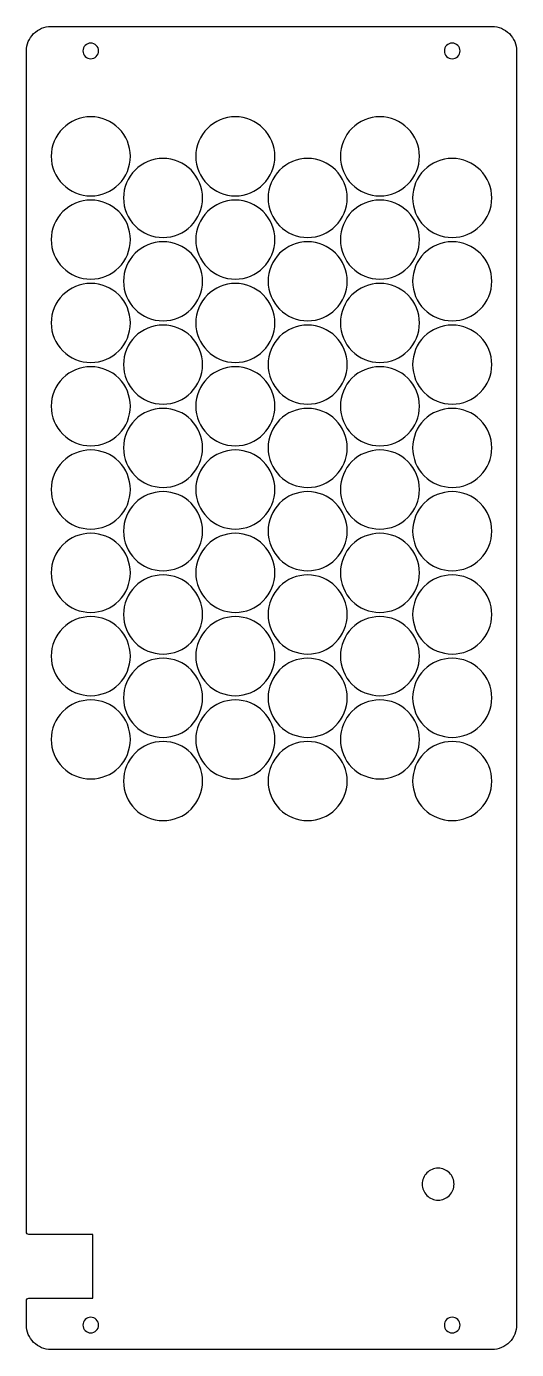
# Model space of a CAD drawing. Extents: x 8 to 108, y 73 to 343.
import ezdxf

# ---------------------------------------------------------------- set-up
doc = ezdxf.new("R2010")
doc.units = 0
doc.layers.add('LAYER_1', color=7, linetype='CONTINUOUS')

msp = doc.modelspace()

# ---------------------------------------------------------------- linework, layer by layer
at = {"layer": 'LAYER_1'}
for points in [[(8, 78), (8, 82.98, -0.415262), (8.5, 83.47), (21.55, 83.47), (21.55, 96.47), (8.5, 96.47, -0.420973), (8, 96.99), (8, 338, -0.414214), (13, 343), (103, 343, -0.414214), (108, 338), (108, 78.09, -0.419622), (103, 73), (13, 73, -0.414214)], [(21.12, 339.6, 0.414214), (19.52, 338, 0.414214), (21.12, 336.4, 0.414214), (22.72, 338, 0.414214)], [(94.87, 339.6, 0.414214), (93.27, 338, 0.414214), (94.87, 336.4, 0.414214), (96.47, 338, 0.414214)], [(21.12, 324.57, 0.414214), (13.05, 316.5, 0.414214), (21.12, 308.43, 0.414214), (29.2, 316.5, 0.414214)], [(50.62, 324.57, 0.414214), (42.55, 316.5, 0.414214), (50.62, 308.43, 0.414214), (58.7, 316.5, 0.414214)], [(80.12, 324.57, 0.414214), (72.05, 316.5, 0.414214), (80.12, 308.43, 0.414214), (88.2, 316.5, 0.414214)], [(35.87, 316.07, 0.414214), (27.8, 308, 0.414214), (35.87, 299.93, 0.414214), (43.95, 308, 0.414214)], [(65.37, 316.07, 0.414214), (57.3, 308, 0.414214), (65.37, 299.93, 0.414214), (73.45, 308, 0.414214)], [(94.87, 316.07, 0.414214), (86.8, 308, 0.414214), (94.87, 299.93, 0.414214), (102.95, 308, 0.414214)], [(21.12, 307.57, 0.414214), (13.05, 299.5, 0.414214), (21.12, 291.43, 0.414214), (29.2, 299.5, 0.414214)], [(50.62, 307.57, 0.414214), (42.55, 299.5, 0.414214), (50.62, 291.43, 0.414214), (58.7, 299.5, 0.414214)], [(80.12, 307.57, 0.414214), (72.05, 299.5, 0.414214), (80.12, 291.43, 0.414214), (88.2, 299.5, 0.414214)], [(35.87, 299.07, 0.414214), (27.8, 291, 0.414214), (35.87, 282.93, 0.414214), (43.95, 291, 0.414214)], [(65.37, 299.07, 0.414214), (57.3, 291, 0.414214), (65.37, 282.93, 0.414214), (73.45, 291, 0.414214)], [(94.87, 299.07, 0.414214), (86.8, 291, 0.414214), (94.87, 282.93, 0.414214), (102.95, 291, 0.414214)], [(21.12, 290.57, 0.414214), (13.05, 282.5, 0.414214), (21.12, 274.43, 0.414214), (29.2, 282.5, 0.414214)], [(50.62, 290.57, 0.414214), (42.55, 282.5, 0.414214), (50.62, 274.43, 0.414214), (58.7, 282.5, 0.414214)], [(80.12, 290.57, 0.414214), (72.05, 282.5, 0.414214), (80.12, 274.43, 0.414214), (88.2, 282.5, 0.414214)], [(35.87, 282.07, 0.414214), (27.8, 274, 0.414214), (35.87, 265.93, 0.414214), (43.95, 274, 0.414214)], [(65.37, 282.07, 0.414214), (57.3, 274, 0.414214), (65.37, 265.93, 0.414214), (73.45, 274, 0.414214)], [(94.87, 282.07, 0.414214), (86.8, 274, 0.414214), (94.87, 265.93, 0.414214), (102.95, 274, 0.414214)], [(21.12, 273.57, 0.414214), (13.05, 265.5, 0.414214), (21.12, 257.43, 0.414214), (29.2, 265.5, 0.414214)], [(50.62, 273.57, 0.414214), (42.55, 265.5, 0.414214), (50.62, 257.43, 0.414214), (58.7, 265.5, 0.414214)], [(80.12, 273.57, 0.414214), (72.05, 265.5, 0.414214), (80.12, 257.43, 0.414214), (88.2, 265.5, 0.414214)], [(35.87, 265.07, 0.414214), (27.8, 257, 0.414214), (35.87, 248.93, 0.414214), (43.95, 257, 0.414214)], [(65.37, 265.07, 0.414214), (57.3, 257, 0.414214), (65.37, 248.93, 0.414214), (73.45, 257, 0.414214)], [(94.87, 265.07, 0.414214), (86.8, 257, 0.414214), (94.87, 248.93, 0.414214), (102.95, 257, 0.414214)], [(21.12, 256.57, 0.414214), (13.05, 248.5, 0.414214), (21.12, 240.43, 0.414214), (29.2, 248.5, 0.414214)], [(50.62, 256.57, 0.414214), (42.55, 248.5, 0.414214), (50.62, 240.43, 0.414214), (58.7, 248.5, 0.414214)], [(80.12, 256.57, 0.414214), (72.05, 248.5, 0.414214), (80.12, 240.43, 0.414214), (88.2, 248.5, 0.414214)], [(35.87, 248.07, 0.414214), (27.8, 240, 0.414214), (35.87, 231.93, 0.414214), (43.95, 240, 0.414214)], [(65.37, 248.07, 0.414214), (57.3, 240, 0.414214), (65.37, 231.93, 0.414214), (73.45, 240, 0.414214)], [(94.87, 248.07, 0.414214), (86.8, 240, 0.414214), (94.87, 231.93, 0.414214), (102.95, 240, 0.414214)], [(21.12, 239.57, 0.414214), (13.05, 231.5, 0.414214), (21.12, 223.43, 0.414214), (29.2, 231.5, 0.414214)], [(50.62, 239.57, 0.414214), (42.55, 231.5, 0.414214), (50.62, 223.43, 0.414214), (58.7, 231.5, 0.414214)], [(80.12, 239.57, 0.414214), (72.05, 231.5, 0.414214), (80.12, 223.43, 0.414214), (88.2, 231.5, 0.414214)], [(35.87, 231.07, 0.414214), (27.8, 223, 0.414214), (35.87, 214.93, 0.414214), (43.95, 223, 0.414214)], [(65.37, 231.07, 0.414214), (57.3, 223, 0.414214), (65.37, 214.93, 0.414214), (73.45, 223, 0.414214)], [(94.87, 231.07, 0.414214), (86.8, 223, 0.414214), (94.87, 214.93, 0.414214), (102.95, 223, 0.414214)], [(21.12, 222.57, 0.414214), (13.05, 214.5, 0.414214), (21.12, 206.43, 0.414214), (29.2, 214.5, 0.414214)], [(50.62, 222.57, 0.414214), (42.55, 214.5, 0.414214), (50.62, 206.43, 0.414214), (58.7, 214.5, 0.414214)], [(80.12, 222.57, 0.414214), (72.05, 214.5, 0.414214), (80.12, 206.43, 0.414214), (88.2, 214.5, 0.414214)], [(35.87, 214.07, 0.414214), (27.8, 206, 0.414214), (35.87, 197.93, 0.414214), (43.95, 206, 0.414214)], [(65.37, 214.07, 0.414214), (57.3, 206, 0.414214), (65.37, 197.93, 0.414214), (73.45, 206, 0.414214)], [(94.87, 214.07, 0.414214), (86.8, 206, 0.414214), (94.87, 197.93, 0.414214), (102.95, 206, 0.414214)], [(21.12, 205.57, 0.414214), (13.05, 197.5, 0.414214), (21.12, 189.43, 0.414214), (29.2, 197.5, 0.414214)], [(50.62, 205.57, 0.414214), (42.55, 197.5, 0.414214), (50.62, 189.43, 0.414214), (58.7, 197.5, 0.414214)], [(80.12, 205.57, 0.414214), (72.05, 197.5, 0.414214), (80.12, 189.43, 0.414214), (88.2, 197.5, 0.414214)], [(35.87, 197.07, 0.414214), (27.8, 189, 0.414214), (35.87, 180.93, 0.414214), (43.95, 189, 0.414214)], [(65.37, 197.07, 0.414214), (57.3, 189, 0.414214), (65.37, 180.93, 0.414214), (73.45, 189, 0.414214)], [(94.87, 197.07, 0.414214), (86.8, 189, 0.414214), (94.87, 180.93, 0.414214), (102.95, 189, 0.414214)], [(92, 110, 0.414214), (88.75, 106.75, 0.414214), (92, 103.5, 0.414214), (95.25, 106.75, 0.414214)], [(21.12, 79.6, 0.414214), (19.52, 78, 0.414214), (21.12, 76.4, 0.414214), (22.72, 78, 0.414214)], [(94.87, 79.6, 0.414214), (93.27, 78, 0.414214), (94.87, 76.4, 0.414214), (96.47, 78, 0.414214)]]:
    msp.add_lwpolyline(points, format="xyb", close=True, dxfattribs=at)

doc.saveas('drawing.dxf')
